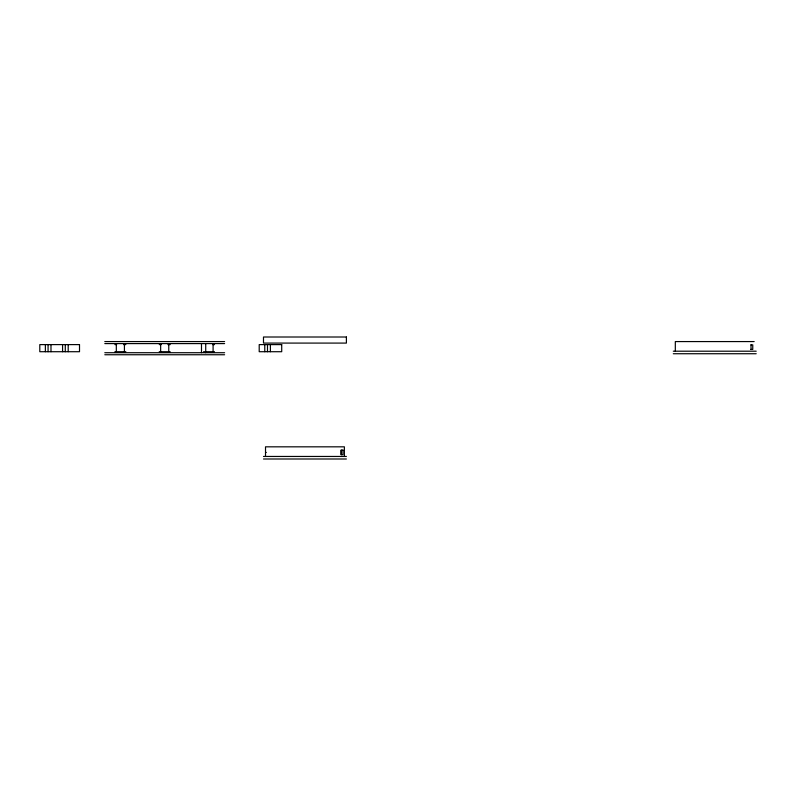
<?xml version="1.0" encoding="UTF-8"?>
<svg xmlns="http://www.w3.org/2000/svg" width="796" height="796" viewBox="0 0 796 796"><rect width="100%" height="100%" fill="white"/><g stroke="black" fill="none" stroke-linecap="round" stroke-linejoin="round"><path stroke-width="1.19" d="M104.793 341.574L224.611 341.574M754.17 341.574L675.316 341.574L675.316 351.205M104.793 343.593L224.611 343.593M114.922 344.608L116.674 344.608M123.579 344.608L125.848 344.608M159.26 344.608L161.19 344.608M167.916 344.608L170.185 344.608M212.711 344.608L214.512 344.608M750.897 344.867L752.757 344.867L752.757 349.424L750.897 349.424M673.287 351.205L756.2 351.205M114.903 351.713L125.818 351.713M159.23 351.713L170.155 351.713M203.567 351.713L214.482 351.713M104.793 352.718L224.611 352.718M673.287 353.732L756.2 353.732M104.793 354.747L224.611 354.747M265.516 452.407L266.272 452.407M263.486 456.456L346.399 456.456M263.486 458.993L346.399 458.993M751.026 344.867L751.026 349.424M344.379 456.456L344.379 446.825L265.516 446.825L265.516 456.456M341.235 450.118L341.235 454.685M270.391 344.608L270.391 351.713M267.486 344.608L267.486 351.713M264.779 344.608L264.779 351.713M213.089 343.593L213.089 351.713M205.726 343.593L205.726 352.718M201.488 343.593L201.488 352.718M168.762 343.593L168.762 351.713M160.653 343.593L160.653 351.713M124.425 343.593L124.425 351.713M116.316 343.593L116.316 351.713M68.197 344.608L68.197 351.713M65.282 344.608L65.282 351.713M62.576 344.608L62.576 351.713M50.984 344.608L50.984 351.713M48.078 344.608L48.078 351.713M45.372 344.608L45.372 351.713M346.399 337.006L263.486 337.006L263.486 343.086L346.399 343.086L346.399 337.006M79.51 344.608L39.8 344.608L39.8 351.713L79.51 351.713L79.51 344.608M281.714 344.608L259.207 344.608L259.207 351.713L281.714 351.713L281.714 344.608M342.967 450.118L341.106 450.118L341.106 454.685L342.967 454.685L342.967 450.118"/></g></svg>
